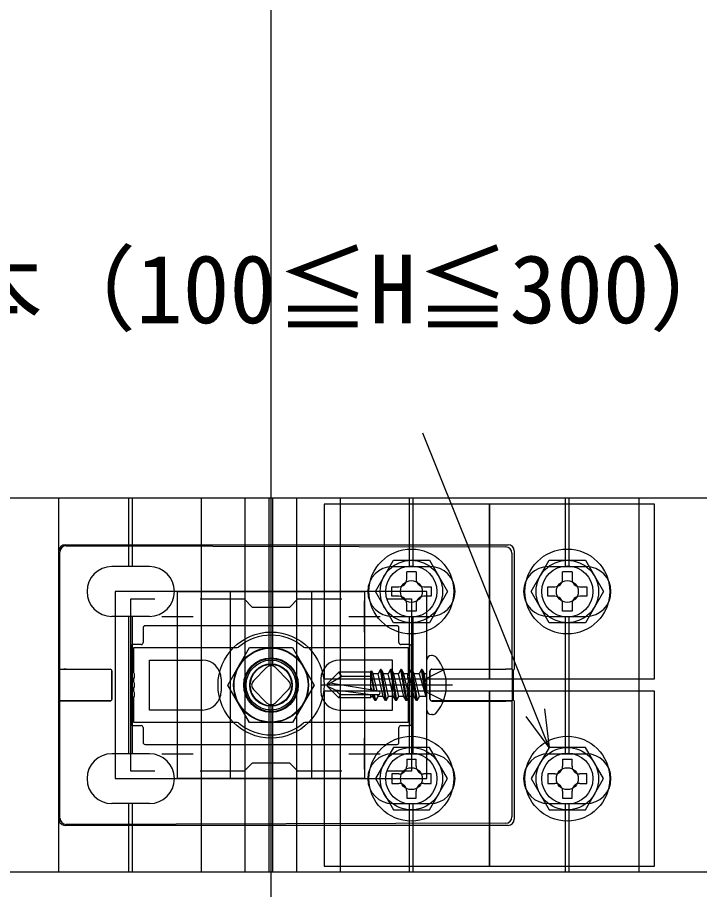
# Model space of a CAD drawing. Units: millimetres, scale not verified. Extents: x -875 to 875, y -1300 to 1294.
# Drawn here: x -181.7 to -72.3, y 231.1 to 370.9 of the extents above; entities that cross this region are included whole.
import ezdxf
from ezdxf.enums import TextEntityAlignment as Align

# ---------------------------------------------------------------- set-up
doc = ezdxf.new("R2010")
doc.units = ezdxf.units.MM
doc.header["$LTSCALE"] = 8
for name, color, linetype in [('0-2_YKK_11', 7, 'Continuous'), ('0-3_YKK_12', 2, 'Continuous'), ('0-4_YKK_13', 4, 'Continuous'), ('0-6_YKK_D', 6, 'Continuous'), ('0-8_YSS_K', 3, 'Continuous')]:
    doc.layers.add(name, color=color, linetype=linetype)
doc.styles.add('ＭＳ ゴシック', font='')
doc.styles.get('ＭＳ ゴシック').set_extended_font_data('MS Gothic')

msp = doc.modelspace()

# ---------------------------------------------------------------- linework, layer by layer
at = {"layer": '0-2_YKK_11'}
for p, q in [((-156, 272.407), (-156, 277.407)), ((-126, 272.407), (-126, 277.407)), ((-158.5, 274.907), (-153.5, 274.907)), ((-128.5, 274.907), (-123.5, 274.907)), ((-156, 250.407), (-156, 255.407)), ((-126, 250.407), (-126, 255.407)), ((-158.5, 252.907), (-153.5, 252.907)), ((-128.5, 252.907), (-123.5, 252.907))]:
    msp.add_line(p, q, dxfattribs=at)
msp.add_lwpolyline([(-166, 248.907), (-116, 248.907), (-116, 278.907), (-166, 278.907)], close=True, dxfattribs=at)
for points in [[(-159.633, 250.107), (-163.5, 250.107), (-163.5, 277.707), (-159.633, 277.707)], [(-152.367, 277.707), (-145.3, 277.707), (-144, 276.407), (-138, 276.407), (-136.7, 277.707), (-129.633, 277.707)], [(-122.367, 277.707), (-118.5, 277.707), (-118.5, 250.107), (-122.367, 250.107)], [(-129.633, 250.107), (-136.7, 250.107), (-138, 251.407), (-144, 251.407), (-145.3, 250.107), (-152.367, 250.107)]]:
    msp.add_lwpolyline(points, dxfattribs=at)
at = {"layer": '0-3_YKK_12'}
msp.add_circle((-141, 263.907), 6, dxfattribs=at)
at = {"layer": '0-4_YKK_13'}
for p, q in [((-175, 233.907), (-175, 293.907)), ((-163.8, 282.907), (-163.8, 293.907)), ((-163.2, 282.907), (-163.2, 293.907)), ((-152.15, 233.907), (-152.15, 293.907)), ((-145.15, 233.907), (-145.15, 293.907)), ((-141.3, 266.982), (-141.3, 293.907)), ((-140.7, 266.982), (-140.7, 293.907)), ((-136.85, 233.907), (-136.85, 293.907)), ((-129.85, 233.907), (-129.85, 293.907)), ((-118.8, 282.907), (-118.8, 293.907)), ((-118.2, 282.907), (-118.2, 293.907)), ((-93.8, 282.907), (-93.8, 293.907)), ((-93.2, 282.907), (-93.2, 293.907)), ((-82, 233.907), (-82, 293.907)), ((-175, 242.408), (-175, 285.405)), ((-174.83, 266.416), (-174.83, 285.234)), ((-174.001, 286.407), (-102.999, 286.407)), ((-173.828, 286.233), (-103.367, 286.04)), ((-102, 285.411), (-102, 266.407)), ((-102.371, 285.041), (-102.371, 266.442)), ((-160.5, 282.907), (-166.5, 282.907)), ((-121.5, 282.907), (-115.5, 282.907)), ((-96.5, 282.907), (-90.5, 282.907)), ((-119.25, 280.907), (-119.25, 282.057)), ((-117.75, 282.057), (-119.25, 282.057)), ((-117.75, 282.057), (-117.75, 280.907)), ((-94.25, 280.907), (-94.25, 282.057)), ((-92.75, 282.057), (-94.25, 282.057)), ((-92.75, 282.057), (-92.75, 280.907)), ((-121.65, 278.157), (-121.65, 279.657)), ((-121.65, 279.657), (-120.5, 279.657)), ((-116.5, 279.657), (-115.35, 279.657)), ((-115.35, 279.657), (-115.35, 278.157)), ((-96.65, 278.157), (-96.65, 279.657)), ((-96.65, 279.657), (-95.5, 279.657)), ((-91.5, 279.657), (-90.35, 279.657)), ((-90.35, 279.657), (-90.35, 278.157)), ((-120.5, 278.157), (-121.65, 278.157)), ((-117.75, 276.907), (-117.75, 275.757)), ((-115.35, 278.157), (-116.5, 278.157)), ((-95.5, 278.157), (-96.65, 278.157)), ((-92.75, 276.907), (-92.75, 275.757)), ((-90.35, 278.157), (-91.5, 278.157)), ((-160.5, 274.907), (-166.5, 274.907)), ((-163.8, 252.907), (-163.8, 274.907)), ((-163.2, 252.907), (-163.2, 274.907)), ((-121.5, 274.907), (-115.5, 274.907)), ((-118.8, 252.907), (-118.8, 274.907)), ((-118.2, 252.907), (-118.2, 274.907)), ((-96.5, 274.907), (-90.5, 274.907)), ((-93.8, 252.907), (-93.8, 274.907)), ((-93.2, 252.907), (-93.2, 274.907)), ((-161.5, 273.107), (-161.5, 270.706)), ((-120.8, 273.407), (-161.2, 273.407)), ((-120.5, 270.706), (-120.5, 273.107)), ((-163.5, 270.107), (-163.5, 257.706)), ((-161.8, 270.407), (-163.2, 270.407)), ((-118.8, 270.407), (-120.2, 270.407)), ((-118.5, 257.706), (-118.5, 270.107)), ((-115.138, 268.642), (-115.3, 268.642)), ((-116, 259.872), (-116, 267.942)), ((-174.858, 266.407), (-174.83, 266.416)), ((-166.8, 266.415), (-174.858, 266.407)), ((-174.858, 261.406), (-174.858, 266.407)), ((-173.831, 266.433), (-166.782, 266.433)), ((-166.5, 261.698), (-166.5, 266.115)), ((-166.483, 261.68), (-166.483, 266.133)), ((-143.828, 264.614), (-141.707, 266.735)), ((-140.293, 266.735), (-138.172, 264.614)), ((-132, 264.082), (-130.125, 265.957)), ((-125, 265.957), (-130.125, 265.957)), ((-124.976, 266.217), (-125, 265.957)), ((-125, 263.144), (-125, 265.957)), ((-125, 265.655), (-124.57, 263.075)), ((-124.976, 266.217), (-124.449, 263.055)), ((-124.976, 266.217), (-124.976, 266.217)), ((-124.976, 266.217), (-124.91, 266.217)), ((-124.91, 266.217), (-124.629, 265.731)), ((-124.009, 262.984), (-124.629, 265.731)), ((-123.846, 265.731), (-124.629, 265.731)), ((-123.473, 266.378), (-123.846, 265.731)), ((-123.022, 262.082), (-123.846, 265.731)), ((-123.355, 266.378), (-123.473, 266.378)), ((-122.649, 261.435), (-123.473, 266.378)), ((-123.355, 266.378), (-122.981, 265.731)), ((-123.355, 266.378), (-122.531, 261.435)), ((-122.199, 265.731), (-122.981, 265.731)), ((-122.157, 262.082), (-122.981, 265.731)), ((-121.825, 266.378), (-122.199, 265.731)), ((-121.375, 262.082), (-122.199, 265.731)), ((-121.707, 266.378), (-121.825, 266.378)), ((-121.001, 261.435), (-121.825, 266.378)), ((-121.707, 266.378), (-121.333, 265.731)), ((-121.707, 266.378), (-120.883, 261.435)), ((-120.551, 265.731), (-121.333, 265.731)), ((-120.509, 262.082), (-121.333, 265.731)), ((-120.177, 266.378), (-120.551, 265.731)), ((-119.727, 262.082), (-120.551, 265.731)), ((-120.059, 266.378), (-120.177, 266.378)), ((-119.353, 261.435), (-120.177, 266.378)), ((-120.059, 266.378), (-119.685, 265.731)), ((-120.059, 266.378), (-119.235, 261.435)), ((-118.903, 265.731), (-119.685, 265.731)), ((-118.861, 262.082), (-119.685, 265.731)), ((-118.079, 262.082), (-118.903, 265.731)), ((-118.411, 266.378), (-118.529, 266.378)), ((-118.411, 266.378), (-117.587, 261.435)), ((-118.411, 266.378), (-118.038, 265.731)), ((-117.255, 265.731), (-118.038, 265.731)), ((-117.214, 262.082), (-118.038, 265.731)), ((-117.255, 265.731), (-116.175, 262.141)), ((-116.175, 262.141), (-116.881, 266.378)), ((-116.763, 266.378), (-116.881, 266.378)), ((-116.763, 266.378), (-116.057, 262.141)), ((-116.763, 266.378), (-116.39, 265.731)), ((-116.057, 262.141), (-116.39, 265.731)), ((-116.2, 265.731), (-116.39, 265.731)), ((-116, 265.032), (-113.343, 266.357)), ((-115.517, 261.654), (-115.517, 266.159)), ((-115.5, 261.672), (-115.5, 266.141)), ((-115.218, 266.459), (-103.37, 266.459)), ((-102.265, 261.406), (-102.265, 266.407)), ((-102.105, 266.372), (-102, 266.407)), ((-102.105, 261.441), (-102.105, 266.372)), ((-149, 264.907), (-149, 262.907)), ((-133, 264.907), (-133, 262.907)), ((-129.662, 265.257), (-132, 263.907)), ((-116, 265.032), (-116.598, 263.907)), ((-141.707, 261.078), (-143.828, 263.199)), ((-138.172, 263.199), (-140.293, 261.078)), ((-111.9, 263.907), (-133.002, 263.907)), ((-132, 264.082), (-132, 263.732)), ((-132, 263.732), (-130.125, 261.857)), ((-130.674, 263.113), (-132, 263.732)), ((-123.747, 262.942), (-131.499, 264.196)), ((-125, 262.357), (-130.674, 263.113)), ((-125, 263.542), (-124.907, 263.129)), ((-116, 262.781), (-116.598, 263.907)), ((-129.918, 262.357), (-130.125, 261.857)), ((-125, 261.857), (-130.125, 261.857)), ((-125, 261.857), (-125, 262.357)), ((-125, 262.082), (-124.67, 262.082)), ((-124.67, 262.082), (-124.732, 262.357)), ((-124.297, 261.435), (-124.67, 262.082)), ((-124.297, 261.435), (-124.505, 262.357)), ((-124.179, 261.435), (-124.387, 262.357)), ((-124.179, 261.435), (-124.297, 261.435)), ((-124.179, 261.435), (-123.805, 262.082)), ((-123.805, 262.082), (-123.867, 262.357)), ((-123.022, 262.082), (-123.805, 262.082)), ((-122.649, 261.435), (-123.022, 262.082)), ((-122.531, 261.435), (-122.649, 261.435)), ((-122.531, 261.435), (-122.157, 262.082)), ((-121.375, 262.082), (-122.157, 262.082)), ((-121.001, 261.435), (-121.375, 262.082)), ((-120.883, 261.435), (-121.001, 261.435)), ((-120.883, 261.435), (-120.509, 262.082)), ((-119.727, 262.082), (-120.509, 262.082)), ((-119.353, 261.435), (-119.727, 262.082)), ((-119.235, 261.435), (-119.353, 261.435)), ((-119.235, 261.435), (-118.861, 262.082)), ((-118.079, 262.082), (-118.861, 262.082)), ((-117.705, 261.435), (-118.079, 262.082)), ((-117.587, 261.435), (-117.705, 261.435)), ((-117.587, 261.435), (-117.214, 262.082)), ((-116.2, 262.082), (-117.214, 262.082)), ((-116.057, 262.141), (-116.175, 262.141)), ((-116, 262.781), (-113.343, 261.457)), ((-102, 261.407), (-102.105, 261.441)), ((-102, 261.407), (-102, 242.402)), ((-174.858, 261.406), (-174.83, 261.397)), ((-166.8, 261.398), (-174.858, 261.406)), ((-174.83, 242.579), (-174.83, 261.397)), ((-173.831, 261.38), (-166.782, 261.38)), ((-141.3, 233.907), (-141.3, 260.831)), ((-140.7, 233.907), (-140.7, 260.831)), ((-115.218, 261.354), (-103.37, 261.354)), ((-102.265, 261.406), (-115.199, 261.372)), ((-102.371, 261.371), (-102.265, 261.406)), ((-102.371, 261.371), (-102.371, 242.772)), ((-115.138, 259.172), (-115.3, 259.172)), ((-163.2, 257.407), (-161.8, 257.407)), ((-120.2, 257.407), (-118.8, 257.407)), ((-161.5, 257.107), (-161.5, 254.706)), ((-120.5, 254.706), (-120.5, 257.107)), ((-161.2, 254.407), (-120.8, 254.407)), ((-160.5, 252.907), (-166.5, 252.907)), ((-121.5, 252.907), (-115.5, 252.907)), ((-119.25, 252.057), (-119.25, 250.907)), ((-119.25, 252.057), (-117.75, 252.057)), ((-117.75, 250.907), (-117.75, 252.057)), ((-96.5, 252.907), (-90.5, 252.907)), ((-94.25, 252.057), (-94.25, 250.907)), ((-94.25, 252.057), (-92.75, 252.057)), ((-92.75, 250.907), (-92.75, 252.057)), ((-121.65, 249.657), (-121.65, 248.157)), ((-120.5, 249.657), (-121.65, 249.657)), ((-115.35, 249.657), (-116.5, 249.657)), ((-115.35, 248.157), (-115.35, 249.657)), ((-96.65, 249.657), (-96.65, 248.157)), ((-95.5, 249.657), (-96.65, 249.657)), ((-90.35, 249.657), (-91.5, 249.657)), ((-90.35, 248.157), (-90.35, 249.657)), ((-121.65, 248.157), (-120.5, 248.157)), ((-116.5, 248.157), (-115.35, 248.157)), ((-96.65, 248.157), (-95.5, 248.157)), ((-91.5, 248.157), (-90.35, 248.157)), ((-119.25, 246.907), (-119.25, 245.757)), ((-94.25, 246.907), (-94.25, 245.757)), ((-160.5, 244.907), (-166.5, 244.907)), ((-163.8, 233.907), (-163.8, 244.907)), ((-163.2, 233.907), (-163.2, 244.907)), ((-121.5, 244.907), (-115.5, 244.907)), ((-118.8, 233.907), (-118.8, 244.907)), ((-118.2, 233.907), (-118.2, 244.907)), ((-96.5, 244.907), (-90.5, 244.907)), ((-93.8, 233.907), (-93.8, 244.907)), ((-93.2, 233.907), (-93.2, 244.907)), ((-102.999, 241.407), (-174.001, 241.407)), ((-103.367, 241.773), (-173.828, 241.58))]:
    msp.add_line(p, q, dxfattribs=at)
for points in [[(-289.1, 293.907), (7.1, 293.907), (7.1, 233.907), (-289.1, 233.907)], [(-132.5, 264.907), (-106, 264.907), (-106, 292.907), (-132.5, 292.907)], [(-106, 264.907), (-79.5, 264.907), (-79.5, 292.907), (-106, 292.907)], [(-115.613, 283.907), (-112.726, 278.907), (-115.613, 273.907), (-121.387, 273.907), (-124.274, 278.907), (-121.387, 283.907)], [(-90.613, 283.907), (-87.726, 278.907), (-90.613, 273.907), (-96.387, 273.907), (-99.274, 278.907), (-96.387, 283.907)], [(-156, 278.907), (-126, 278.907), (-126, 248.907), (-156, 248.907)], [(-134.5, 248.907), (-147.5, 248.907), (-147.5, 278.907), (-134.5, 278.907)], [(-144.464, 257.907), (-147.928, 263.907), (-144.464, 269.907), (-137.536, 269.907), (-134.072, 263.907), (-137.536, 257.907)], [(-132.5, 234.907), (-106, 234.907), (-106, 262.907), (-132.5, 262.907)], [(-106, 234.907), (-79.5, 234.907), (-79.5, 262.907), (-106, 262.907)], [(-121.387, 253.907), (-124.274, 248.907), (-121.387, 243.907), (-115.613, 243.907), (-112.726, 248.907), (-115.613, 253.907)], [(-96.387, 253.907), (-99.274, 248.907), (-96.387, 243.907), (-90.613, 243.907), (-87.726, 248.907), (-90.613, 253.907)]]:
    msp.add_lwpolyline(points, close=True, dxfattribs=at)
for points in [[(-117.75, 275.757), (-119.25, 275.757), (-119.25, 276.907)], [(-92.75, 275.757), (-94.25, 275.757), (-94.25, 276.907)], [(-163, 269.907), (-146.404, 269.907), (-146.208, 269.979)], [(-146.208, 257.834), (-146.404, 257.907), (-163, 257.907), (-163, 261.948), (-162.88, 262.132), (-162.88, 262.681), (-163, 262.865), (-163, 263.448), (-162.88, 263.632), (-162.88, 264.181), (-163, 264.365), (-163, 264.948), (-162.88, 265.132), (-162.88, 265.681), (-163, 265.865), (-163, 269.907)], [(-135.792, 269.979), (-135.596, 269.907), (-119, 269.907), (-119, 265.865), (-119.12, 265.681), (-119.12, 265.132), (-119, 264.948), (-119, 264.365), (-119.12, 264.181), (-119.12, 263.632), (-119, 263.448), (-119, 262.865), (-119.12, 262.681), (-119.12, 262.132), (-119, 261.948), (-119, 257.907), (-135.596, 257.907), (-135.792, 257.834)], [(-152, 259.907), (-160.5, 259.907), (-160.5, 267.907), (-152, 267.907)], [(-130, 259.907), (-121.5, 259.907), (-121.5, 267.907), (-130, 267.907)], [(-125, 265.257), (-129.662, 265.257), (-130.125, 265.957)], [(-117.705, 261.435), (-118.529, 266.378), (-118.903, 265.731)], [(-116.763, 266.378), (-116.881, 266.378), (-117.255, 265.731)], [(-102.371, 266.442), (-102.265, 266.407), (-115.199, 266.441)], [(-123.794, 262.357), (-129.918, 262.357), (-130.674, 263.113)], [(-119.25, 245.757), (-117.75, 245.757), (-117.75, 246.907)], [(-94.25, 245.757), (-92.75, 245.757), (-92.75, 246.907)]]:
    msp.add_lwpolyline(points, dxfattribs=at)
for centre, radius in [((-118.5, 278.907), 6.8), ((-93.5, 278.907), 6.8), ((-118.5, 278.907), 5), ((-93.5, 278.907), 5), ((-118.5, 278.907), 4.1), ((-93.5, 278.907), 4.1), ((-118.5, 278.907), 1.75), ((-93.5, 278.907), 1.75), ((-141, 263.907), 8.5), ((-141, 263.907), 8.5), ((-141, 263.907), 5.928), ((-141, 263.907), 4.375), ((-141, 263.907), 4.25), ((-141, 263.907), 4.25), ((-141, 263.907), 4), ((-141, 263.907), 4), ((-141, 263.907), 4), ((-141, 263.907), 3.4), ((-141, 263.907), 3.324), ((-141, 263.907), 3.32), ((-118.5, 248.907), 6.8), ((-93.5, 248.907), 6.8), ((-118.5, 248.907), 5), ((-93.5, 248.907), 5), ((-118.5, 248.907), 4.1), ((-93.5, 248.907), 4.1), ((-118.5, 248.907), 1.75), ((-93.5, 248.907), 1.75)]:
    msp.add_circle(centre, radius, dxfattribs=at)
for centre, radius, start, end in [((-173.828, 285.231), 1.002, 90.02693, 179.81613), ((-103.373, 285.038), 1.002, 0.18261, 89.66002), ((-166.5, 278.907), 4, 90, 270), ((-160.5, 278.907), 4, 270, 90), ((-121.5, 278.907), 4, 90, 270), ((-115.5, 278.907), 4, 270, 90), ((-96.5, 278.907), 4, 90, 270), ((-90.5, 278.907), 4, 270, 90), ((-120.5, 280.907), 1.25, 270, 0), ((-116.5, 280.907), 1.25, 180, 270), ((-95.5, 280.907), 1.25, 270, 0), ((-91.5, 280.907), 1.25, 180, 270), ((-120.5, 276.907), 1.25, 0, 90), ((-116.5, 276.907), 1.25, 90, 180), ((-95.5, 276.907), 1.25, 0, 90), ((-91.5, 276.907), 1.25, 90, 180), ((-141, 263.907), 8, 49.3793, 130.6207), ((-115.3, 267.942), 0.7, 90, 180), ((-115.138, 267.78), 0.862, 39.12355, 90), ((-152, 264.907), 3, 0.00001, 89.99999), ((-141, 263.907), 4.25, 89.99999, 270.00001), ((-141, 266.028), 1, 45, 135), ((-130, 264.907), 3, 90.00001, 179.99999), ((-119.9, 263.907), 7, 0, 39.12355), ((-116.2, 265.931), 0.2, 270, 360), ((-143.121, 263.907), 1, 135, 225), ((-138.879, 263.907), 1, 315, 45), ((-152, 262.907), 3, 270.00001, 359.99999), ((-130, 262.907), 3, 180.00001, 269.99999), ((-123.794, 262.651), 0.294, 0, 80.8071), ((-119.9, 263.907), 7, 320.87645, 0), ((-123.794, 262.651), 0.294, 270, 0), ((-116.2, 261.882), 0.2, 0, 90), ((-141, 261.785), 1, 225, 315), ((-115.3, 259.872), 0.7, 180, 270), ((-115.138, 260.033), 0.862, 270, 320.87645), ((-141, 263.907), 8, 229.3793, 310.6207), ((-166.5, 248.907), 4, 90, 270), ((-160.5, 248.907), 4, 270, 90), ((-121.5, 248.907), 4, 90, 270), ((-115.5, 248.907), 4, 270, 90), ((-96.5, 248.907), 4, 90, 270), ((-90.5, 248.907), 4, 270, 90), ((-120.5, 250.907), 1.25, 270, 0), ((-116.5, 250.907), 1.25, 180, 270), ((-95.5, 250.907), 1.25, 270, 0), ((-91.5, 250.907), 1.25, 180, 270), ((-120.5, 246.907), 1.25, 0, 90), ((-116.5, 246.907), 1.25, 90, 180), ((-95.5, 246.907), 1.25, 0, 90), ((-91.5, 246.907), 1.25, 90, 180), ((-173.828, 242.582), 1.002, 180.18387, 269.97307), ((-103.373, 242.775), 1.002, 270.33998, 359.81739)]:
    msp.add_arc(centre, radius, start, end, dxfattribs=at)
for centre, major_axis, ratio, start_param, end_param in [((-174.001, 285.405), (0, 1.001), 0.997261, 6.2831853, 7.8539816), ((-103.004, 285.405), (-0.856, -0.528), 0.993896, 2.5918497, 4.1571754), ((-161.2, 273.106), (-0.212, 0.212), 0.999695, 5.4979394, 7.0684312), ((-120.8, 273.106), (0.212, 0.212), 0.999695, 5.4979394, 7.0684312), ((-163.2, 270.106), (-0.212, 0.212), 0.999695, 5.4979394, 7.0684312), ((-161.8, 270.707), (0.212, -0.212), 0.999695, 5.4979394, 7.0684312), ((-120.2, 270.707), (-0.212, -0.212), 0.999695, 5.4979394, 7.0684312), ((-118.8, 270.106), (0.212, 0.212), 0.999695, 5.4979394, 7.0684312), ((-173.831, 266.415), (-1, 0), 0.017455, 4.712389, 6.2308254), ((-166.8, 266.115), (-0.27, -0.133), 0.998319, 2.6850674, 4.2555592), ((-166.783, 266.133), (0.212, 0.212), 0.999695, 5.4979394, 7.0684312), ((-115.217, 266.159), (0.212, -0.212), 0.999695, 2.3563468, 3.9268385), ((-115.199, 266.141), (-0.275, 0.123), 0.996125, 5.1323772, 6.702869), ((-103.37, 266.441), (-1, 0), 0.017455, 3.1939525, 4.712389), ((-166.8, 261.698), (-0.27, 0.133), 0.998319, 2.0276261, 3.5981179), ((-166.783, 261.68), (0.212, -0.212), 0.999695, 5.4979394, 7.0684312), ((-115.217, 261.654), (0.212, 0.212), 0.999695, 2.3563468, 3.9268385), ((-115.199, 261.672), (-0.275, -0.123), 0.996125, 5.8635017, 7.4339934), ((-173.831, 261.398), (-1, 0), 0.017455, 0.0523599, 1.5707963), ((-103.37, 261.372), (-1, 0), 0.017455, 1.5707963, 3.0892328), ((-163.2, 257.707), (-0.212, -0.212), 0.999695, 5.4979394, 7.0684312), ((-161.8, 257.106), (0.212, 0.212), 0.999695, 5.4979394, 7.0684312), ((-120.2, 257.106), (-0.212, 0.212), 0.999695, 5.4979394, 7.0684312), ((-118.8, 257.707), (0.212, -0.212), 0.999695, 5.4979394, 7.0684312), ((-161.2, 254.707), (-0.212, -0.212), 0.999695, 5.4979394, 7.0684312), ((-120.8, 254.707), (0.212, -0.212), 0.999695, 5.4979394, 7.0684312), ((-174.001, 242.408), (0, 1.001), 0.997261, 1.5707963, 3.1415927), ((-103.004, 242.408), (-0.856, 0.528), 0.993896, 2.1260099, 3.6913356)]:
    msp.add_ellipse(centre, major_axis=major_axis, ratio=ratio, start_param=start_param, end_param=end_param, dxfattribs=at)
at = {"layer": '0-6_YKK_D'}
for points in [[(-96.387, 253.907), (-98.63, 259.472), (-116.69, 304.287)], [(-97.138, 260.073), (-96.387, 253.907), (-100.121, 258.871)]]:
    msp.add_lwpolyline(points, dxfattribs=at)
at = {"layer": '0-8_YSS_K'}
msp.add_lwpolyline([(-141, 93.378), (-141, 803.907), (693.228, 803.907)], dxfattribs=at)

# ---------------------------------------------------------------- texts
at = {"layer": '0-6_YKK_D', "style": 'ＭＳ ゴシック'}
msp.add_text('支柱あり:4本（100≦H≦300）', height=11, dxfattribs=at).set_placement((-267.622, 318.612), align=Align.BOTTOM_LEFT)

doc.saveas('drawing.dxf')
